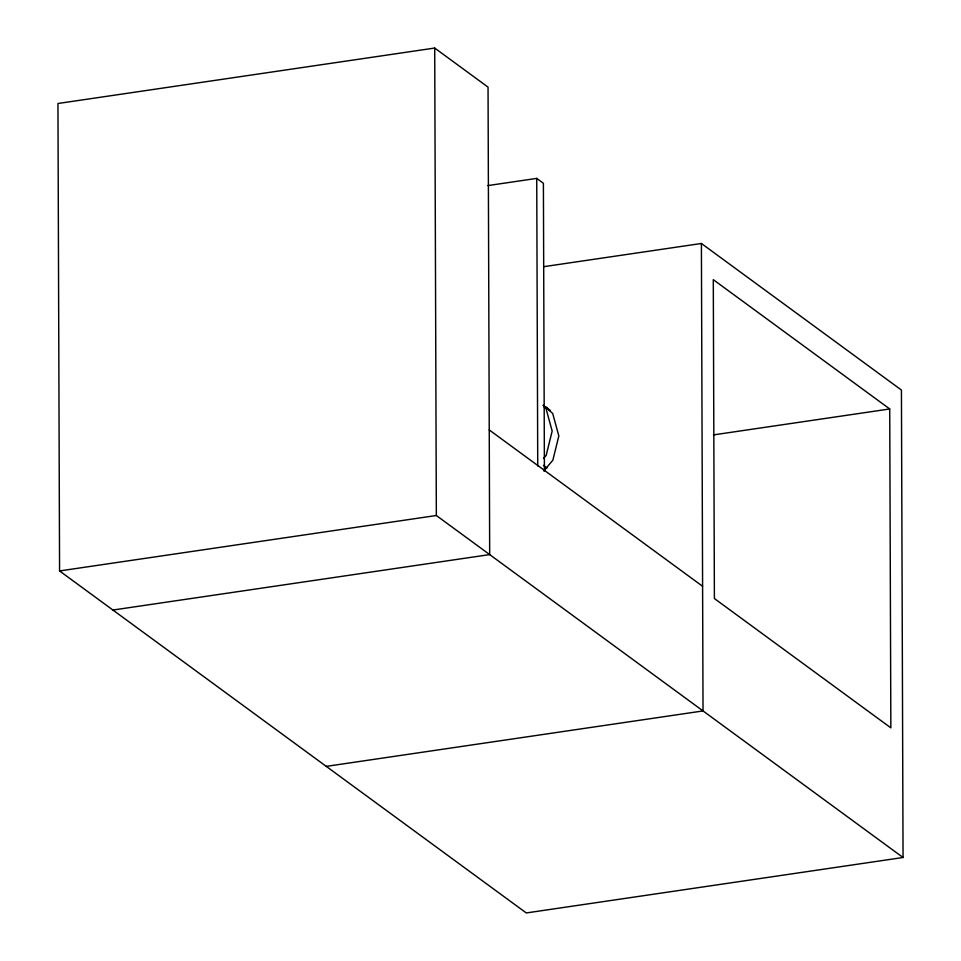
<?xml version="1.0" encoding="UTF-8"?>
<svg xmlns="http://www.w3.org/2000/svg" width="961" height="961" viewBox="0 0 961 961"><rect width="100%" height="100%" fill="white"/><g stroke="black" fill="none" stroke-linecap="round" stroke-linejoin="round"><path stroke-width="1.44" d="M543.494 458.517L546.184 455.322L552.167 431.069L546.028 408.581L543.914 406.719M543.794 470.962L552.851 460.211L558.834 435.946L552.695 413.47L543.277 405.158M112.917 610.031L489.678 554.593L488.044 87.139L434.708 48.05L57.948 103.5L59.57 570.942L526.292 912.95L903.052 857.5L901.43 390.058L701.398 243.481L544.166 266.617M487.852 185.593L536.731 178.398L543.397 183.287L544.406 470.806M713.458 434.901L889.73 408.966L890.847 727.837L714.395 598.535L713.29 279.663L889.73 408.966M59.57 570.942L436.342 515.504L903.052 857.5M326.272 766.373L703.032 710.936L701.398 243.481M543.229 405.578L550.305 410.767M543.445 465.364L546.977 467.959M489.245 429.939L702.599 586.282M546.341 407.092L550.461 410.719M536.731 178.398L537.74 465.917M434.708 48.05L436.342 515.504"/></g></svg>
